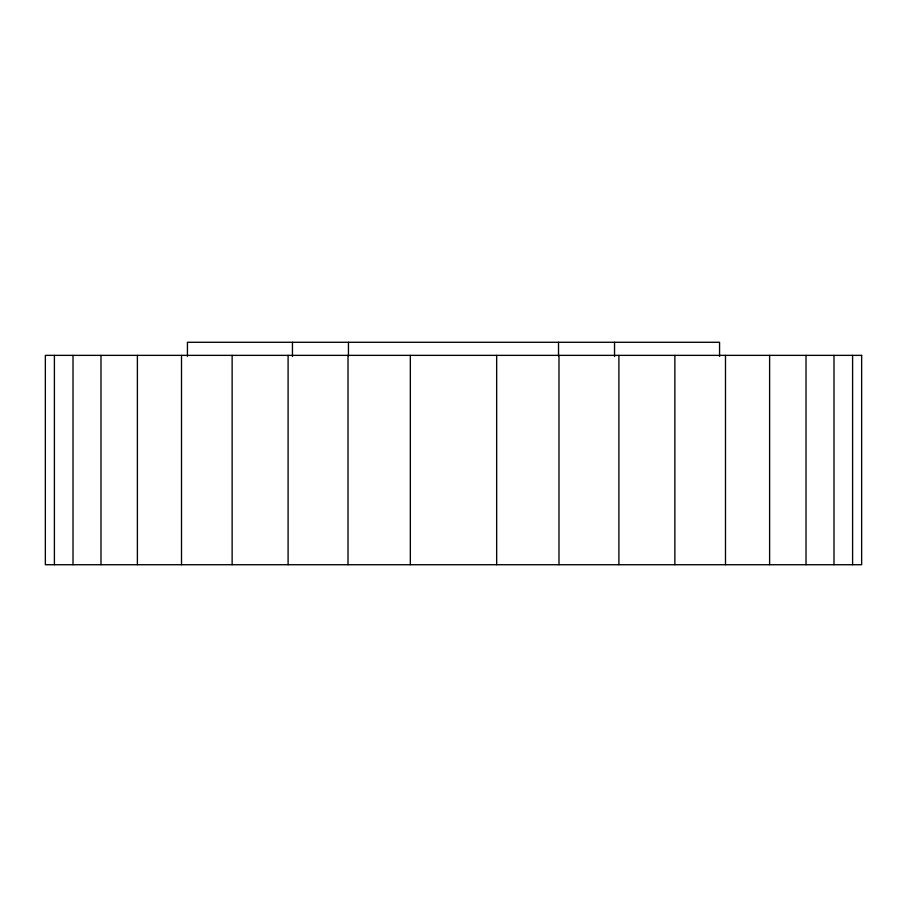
<?xml version="1.0" encoding="UTF-8"?>
<svg xmlns="http://www.w3.org/2000/svg" width="907" height="907" viewBox="0 0 907 907"><rect width="100%" height="100%" fill="white"/><g stroke="black" fill="none" stroke-linecap="round" stroke-linejoin="round"><path stroke-width="1.36" d="M852.603 355.363L852.603 564.721M833.987 355.363L833.987 564.721M806.017 355.363L806.017 564.721M769.612 355.363L769.612 564.721M725.487 355.363L725.487 564.721M719.568 356.372L719.568 342.279L187.432 342.279L187.432 356.372M674.865 355.363L674.865 564.721M618.903 355.363L618.903 564.721M614.538 342.279L614.538 356.417M558.984 355.363L558.984 564.721M558.519 342.279L558.519 355.918M496.662 355.363L496.662 564.721M410.338 355.363L410.338 564.721M348.447 342.279L348.447 355.771M348.016 355.363L348.016 564.721M292.451 342.279L292.451 356.428M288.097 355.363L288.097 564.721M232.135 355.363L232.135 564.721M181.513 355.363L181.513 564.721M137.388 355.363L137.388 564.721M100.983 355.363L100.983 564.721M73.014 355.363L73.014 564.721M54.397 355.363L54.397 564.721M861.65 355.363L45.35 355.363L45.35 564.721L861.65 564.721L861.65 355.363"/></g></svg>
